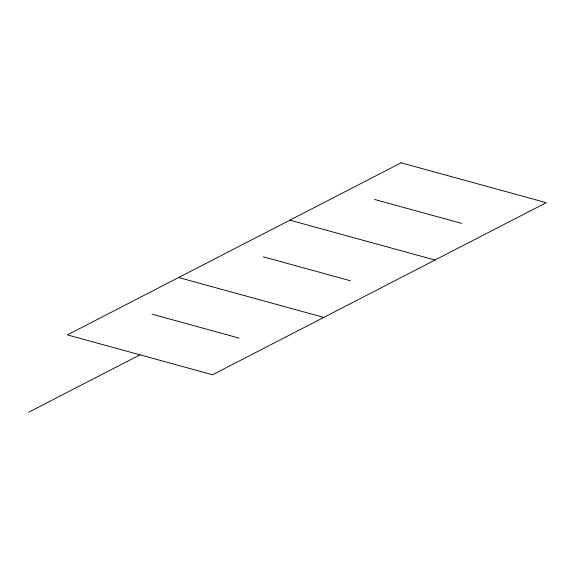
<?xml version="1.0" encoding="UTF-8"?>
<svg xmlns="http://www.w3.org/2000/svg" width="575" height="575" viewBox="0 0 575 575"><rect width="100%" height="100%" fill="white"/><g stroke="black" fill="none" stroke-linecap="round" stroke-linejoin="round"><path stroke-width="0.86" d="M28.75 412.189L139.984 354.825M374.519 199.46L461.603 223.38M289.872 220.175L435.016 260.037M263.285 256.824L350.376 280.744M178.638 277.531L323.79 317.4M152.052 314.187L239.143 338.107M401.098 162.811L67.404 334.894L212.556 374.763L546.25 202.673L401.098 162.811"/></g></svg>
